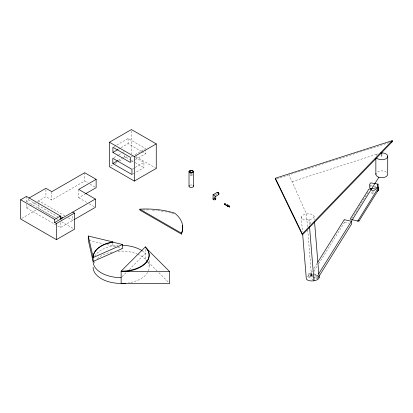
<?xml version="1.0" encoding="UTF-8"?>
<svg xmlns="http://www.w3.org/2000/svg" width="413" height="413" viewBox="0 0 413 413"><rect width="100%" height="100%" fill="white"/><g stroke="black" fill="none" stroke-linecap="round" stroke-linejoin="round"><path stroke-width="0.31" stroke-dasharray="2.06 1.55" d="M312.631 276.973L310.746 276.555L310.406 274.036L312.243 271.088M313.947 268.352L317.014 263.432M310.746 276.555L312.584 273.602M313.947 271.413L317.354 265.946M318.717 263.757L344.607 222.194L344.272 219.675M351.799 218.451L368.344 191.89M370.125 186.63L370.735 185.778L370.709 184.017M122.036 276.736L126.079 272.694M129.223 269.55L145.397 253.375A28.012 16.174 0 0 0 142.057 250.712M371.06 192.484A12.39 7.155 0 0 0 373.027 193.96L374.059 193.279M113.993 146.646L116.167 145.397M116.709 145.082L128.097 138.505L145.572 148.597L133.642 155.484M26.463 196.407L26.463 201.27L28.693 199.98L57.691 216.722M118.335 149.269L120.503 148.019M121.045 147.704L128.097 143.636L141.2 151.199M26.463 204.265L26.463 207.858L29.803 205.932M30.361 205.607L35.368 202.716M37.593 201.43L45.931 196.619L51.821 200.021L84.675 181.049L87.948 182.944M113.9 157.658L118.257 155.143M118.805 154.829L122.615 152.629M123.157 152.314L124.246 151.69M118.257 160.337L122.615 157.823M123.157 157.508L124.793 156.563L130.807 160.037M110.57 166.093L114.411 163.878M114.959 163.563L118.799 161.344M119.352 161.029L122.64 159.129M124.834 157.859L127.028 156.594M21.744 218.363L35.972 210.145M130.926 157.048L133.1 155.799M130.926 162.175L134.726 159.986M135.268 159.671L145.572 153.724L145.572 149.878M78.702 189.417L78.702 197.739L85.243 193.965M132.506 169.025L134.684 167.771M135.227 167.456L143.936 162.428L143.936 167.616L135.227 172.649M132.506 174.219L134.684 172.959M26.463 207.858L60.479 227.496L73.829 219.793M215.441 194.951L217.522 193.754M308.501 273.948L311.562 272.182L311.562 275.244L308.501 277.009L308.501 273.948L312.847 276.457M313.26 277.118L317.876 278.15L317.535 275.631L314.474 277.397L314.474 280.458M292.074 181.643L378.127 153.744M276.653 178.824L288.465 175.029M389.294 142.593L289.054 174.838L306.415 213.991L307.473 226.851M370.735 185.778L373.187 186.206M373.796 186.315L378.086 187.063M344.607 222.194L348.768 223.123M310.406 274.036L312.78 274.568M313.374 274.702L317.535 275.631L317.535 278.692L314.2 276.767M88.893 240.356L103.033 243.737M106.719 244.62L117.116 247.103M117.726 247.248L121.98 248.27M141.747 151.514L145.572 153.724M135.836 156.61L156.253 168.396M135.185 157.374L143.936 162.428M131.355 160.352L134.638 162.247M135.185 162.567L143.936 167.616M314.278 273.747L317.535 275.631M311.562 275.244L313.668 276.462M308.501 277.009L313.932 280.143M90.137 184.203L96.141 187.672M78.702 197.739L87.029 202.551M89.254 203.831L94.252 206.717M64.918 215.922L38.708 200.79L38.708 203.779M68.264 217.852L72.724 220.428L72.724 215.307M26.463 201.27L56.576 218.653M57.706 219.535L38.708 208.57L38.708 204.378M61.62 221.796L74.474 229.215M190.424 172.83L192.04 174.446A1.616 0.934 0 0 0 192.628 174.105M192.04 173.408L192.04 175.453L190.424 173.837A1.616 0.934 0 0 0 190.088 173.981M147.642 261.429L145.397 259.183L145.397 248.559M148.091 261.878L157.079 270.866M158.876 272.663L169.655 283.442M310.726 223.707L308.96 219.731L309.383 224.873M314.117 216.639A6.458 3.005 -4.7 0 1 304.123 219.597A6.458 3.005 -4.7 0 1 304.825 214.347A6.458 3.005 -4.7 0 1 314.117 216.639L314.386 219.85M307.737 230.062L311.428 275.063M301.258 217.083L302.471 231.869M373.001 191.637L373.027 193.96M214.404 196.733L214.404 198.498M149.15 260.422L149.15 267.268M131.422 130.849L131.422 154.059M128.097 138.505L128.097 143.636M124.793 155.412L124.793 156.563M112.863 243.293L112.863 246.086M84.675 172.727L84.675 181.049M60.479 222.705L60.479 227.496M51.821 191.694L51.821 200.021M45.931 189.577L45.931 196.619M28.693 198.245L28.693 199.98M213.727 198.41A1.353 0.78 0 0 1 214.755 198.333M213.758 198.715A0.914 0.527 0 0 1 214.858 198.632M217.367 193.842A1.353 0.78 60 0 1 217.217 193.527M214.858 197.997A0.914 0.527 0 0 1 213.758 197.915M213.758 197.166A0.914 0.527 0 0 1 214.858 197.084M190.119 185.127A2.22 1.28 0 0 1 192.339 185.127M192.04 175.453A1.616 0.934 0 0 1 190.088 175.303M376.062 155.443A5.932 3.423 0 0 1 378.824 153.362M377.596 171.865A5.932 3.423 0 0 1 386.924 172.577M307.334 276.612A6.458 3.005 -4.7 0 1 313.106 274.903M314.758 274.944A6.458 3.005 -4.7 0 1 318.475 276.225M142.826 209.964A61.439 35.472 0 0 1 148.825 209.959M152.407 210.119A61.439 35.472 0 0 1 156.563 210.454M157.745 210.584A61.439 35.472 0 0 1 168.659 212.437M169.216 212.566A61.439 35.472 0 0 1 170.868 212.974M171.963 213.263A61.439 35.472 0 0 1 174.116 213.877M147.668 262.074A28.012 16.174 0 0 1 148.195 271.455M147.668 272.466A28.012 16.174 0 0 1 128.386 282.89M94.081 263.086A28.012 16.174 0 0 1 94.923 261.579M97.292 258.786A28.012 16.174 0 0 1 113.25 251.754M118.092 251.192A28.012 16.174 0 0 1 136.997 253.938M137.601 254.186A28.012 16.174 0 0 1 147.358 261.579M94.613 256.272A28.012 16.174 0 0 1 107.132 247.459L113.89 245.843A28.012 16.174 0 0 1 118.092 245.389"/><path stroke-width="0.62" d="M225.064 203.81L224.641 203.748L224.672 204.373L229.143 206.83M225.286 204.136L225.064 203.588L224.672 204.373M317.695 262.338L344.272 219.675L351.401 221.27L351.737 223.789L318.552 277.061M318.552 274L378.824 177.254M357.72 221.115L359.026 220.991L378.308 190.042L378.757 187.347L368.794 189.195L350.152 219.122L357.72 221.115L378.669 187.311A4.409 2.545 0 0 1 377.528 184.848L378.045 184.131L370.693 182.845L369.774 184.126A12.436 7.181 0 0 0 372.996 191.059L378.551 187.388M225.219 204.249L224.894 204.146M302.393 234.832L302.311 233.866L392.273 140.647L392.35 141.613L302.393 234.832L275.476 179.206L275.394 178.24L392.273 140.647M121.138 271.135L145.397 246.876L145.397 247.356L169.655 271.615L169.655 283.442L121.138 283.442L121.138 271.135A28.012 16.174 0 0 0 145.397 246.876M227.356 205.757L226.964 205.504L227.548 204.915L229.747 206.19L229.458 207.011L229.437 206.232M377.152 191.234L378.7 190.212L378.675 187.848M109.476 142.227L131.422 129.558L156.253 143.894L156.253 168.396L134.308 181.064L109.476 166.728L109.476 142.227L134.308 156.563L156.253 143.894M72.724 212.106L74.474 213.113L74.474 229.215L56.416 239.643L20.65 218.993L20.65 199.763L26.463 196.407L60.479 216.045L60.479 219.174M29.251 197.925L45.931 188.297L51.821 191.694L84.675 172.727L96.141 179.35L96.141 187.672L85.785 193.651M112.909 152.402L130.384 162.49L130.384 157.363L112.909 147.271L112.909 152.402L117.793 149.583M112.816 163.481L131.959 174.534L131.959 169.34L112.816 158.287L112.816 163.481L117.715 160.652M96.141 179.35L78.702 189.417L95.362 199.035L95.362 207.362L74.381 219.473M20.65 199.763L54.666 219.406L60.479 216.045M54.666 219.406L54.666 222.53L95.362 199.035M54.666 222.53L56.416 223.541L74.474 213.113M213.051 199.087L213.051 194.771L217.367 192.277M213.051 194.771L215.756 196.335L218.72 194.621M229.365 206.268L229.685 206.149M229.396 206.872L224.801 204.218M122.589 244.501L93.126 257.557A28.012 16.174 0 0 1 107.132 243.551L112.863 242.178L122.589 244.501L122.589 248.414L93.126 261.465L88.279 240.206L88.279 236.029L112.863 241.91L112.863 242.178M391.126 142.005L392.35 141.613M112.863 241.91L107.132 243.278A28.012 16.174 0 0 0 93.126 257.284L93.126 261.465A28.012 16.174 0 0 0 121.138 277.634M169.655 271.615L121.138 271.615A28.012 16.174 0 0 0 148.195 251.259M357.865 220.681L359.026 220.991M224.548 204.177L229.458 207.011M139.837 209.169L181.452 233.169L181.452 234.099L139.837 210.093L139.837 209.169A61.439 35.472 0 0 1 174.642 213.108A41.667 24.057 0 0 1 181.452 233.169M59.926 216.278L62.714 217.888M59.926 218.007L61.599 218.973M193.449 186.237L193.449 171.56A2.22 1.28 0 0 1 190.119 172.67A2.22 1.28 0 0 1 190.119 170.45L190.424 170.75A1.616 0.934 0 0 1 192.845 171.56A1.616 0.934 0 0 1 190.424 172.371A1.616 0.934 0 0 1 190.424 170.75L190.424 172.309M192.04 172.371L192.339 172.67M275.394 178.24L302.311 233.866M88.279 236.029L93.126 257.284M314.541 221.781L319.13 277.706M309.543 226.799L313.973 280.799M302.683 234.439L306.27 278.155A6.458 3.005 -4.7 0 0 313.137 280.907A6.458 3.005 -4.7 0 0 319.017 276.932M378.045 184.131L378.086 187.063M387.714 156.326L387.714 174.286A5.932 3.423 0 0 1 381.013 177.683A5.932 3.423 0 0 1 376.062 173.403M381.788 152.557L381.788 156.326M375.856 158.251L375.856 174.286M227.32 204.605L227.32 206.701M215.756 196.335L215.756 199.087M189.015 171.56L189.015 186.237M134.308 156.563L134.308 181.064M56.416 223.541L56.416 239.643M215.359 198.534A1.353 0.78 0 0 1 215.436 199.587A1.353 0.78 0 0 1 213.624 199.727A1.353 0.78 0 0 1 213.232 198.699M215.287 199.226A0.914 0.527 0 0 1 215.049 199.458M213.758 199.458A0.914 0.527 0 0 1 213.521 199.226M217.119 192.634A1.353 0.78 60 0 1 218.72 193.062A1.353 0.78 60 0 1 218.291 194.662M218.554 194.332A1.022 0.589 60 0 1 218.229 194.363M217.419 192.675A1.022 0.589 60 0 1 218.043 192.618M218.229 192.752A1.022 0.589 60 0 1 218.554 193.155M218.668 193.398A1.022 0.589 60 0 1 218.668 194.229M213.8 194.766A1.022 0.589 60 0 1 214.063 194.611M193.15 185.597A2.22 1.28 0 0 1 191.229 187.517A2.22 1.28 0 0 1 189.309 185.597M190.119 170.45A2.22 1.28 0 0 1 193.449 171.56M190.424 172.83A1.616 0.934 0 0 1 191.647 172.737M380.755 152.955A5.932 3.423 0 0 1 387.466 155.345A5.932 3.423 0 0 1 384.136 159.47A5.932 3.423 0 0 1 376.651 158.04M378.7 190.212A4.362 2.519 0 0 1 378.009 189.691M182.396 225.364A41.667 24.057 0 0 1 181.452 234.099M125.402 283.256A28.012 16.174 0 0 1 93.126 267.268M122.351 245.307A28.012 16.174 0 0 1 142.057 250.712M146.651 248.765A28.012 16.174 0 0 1 147.947 250.753"/></g></svg>
